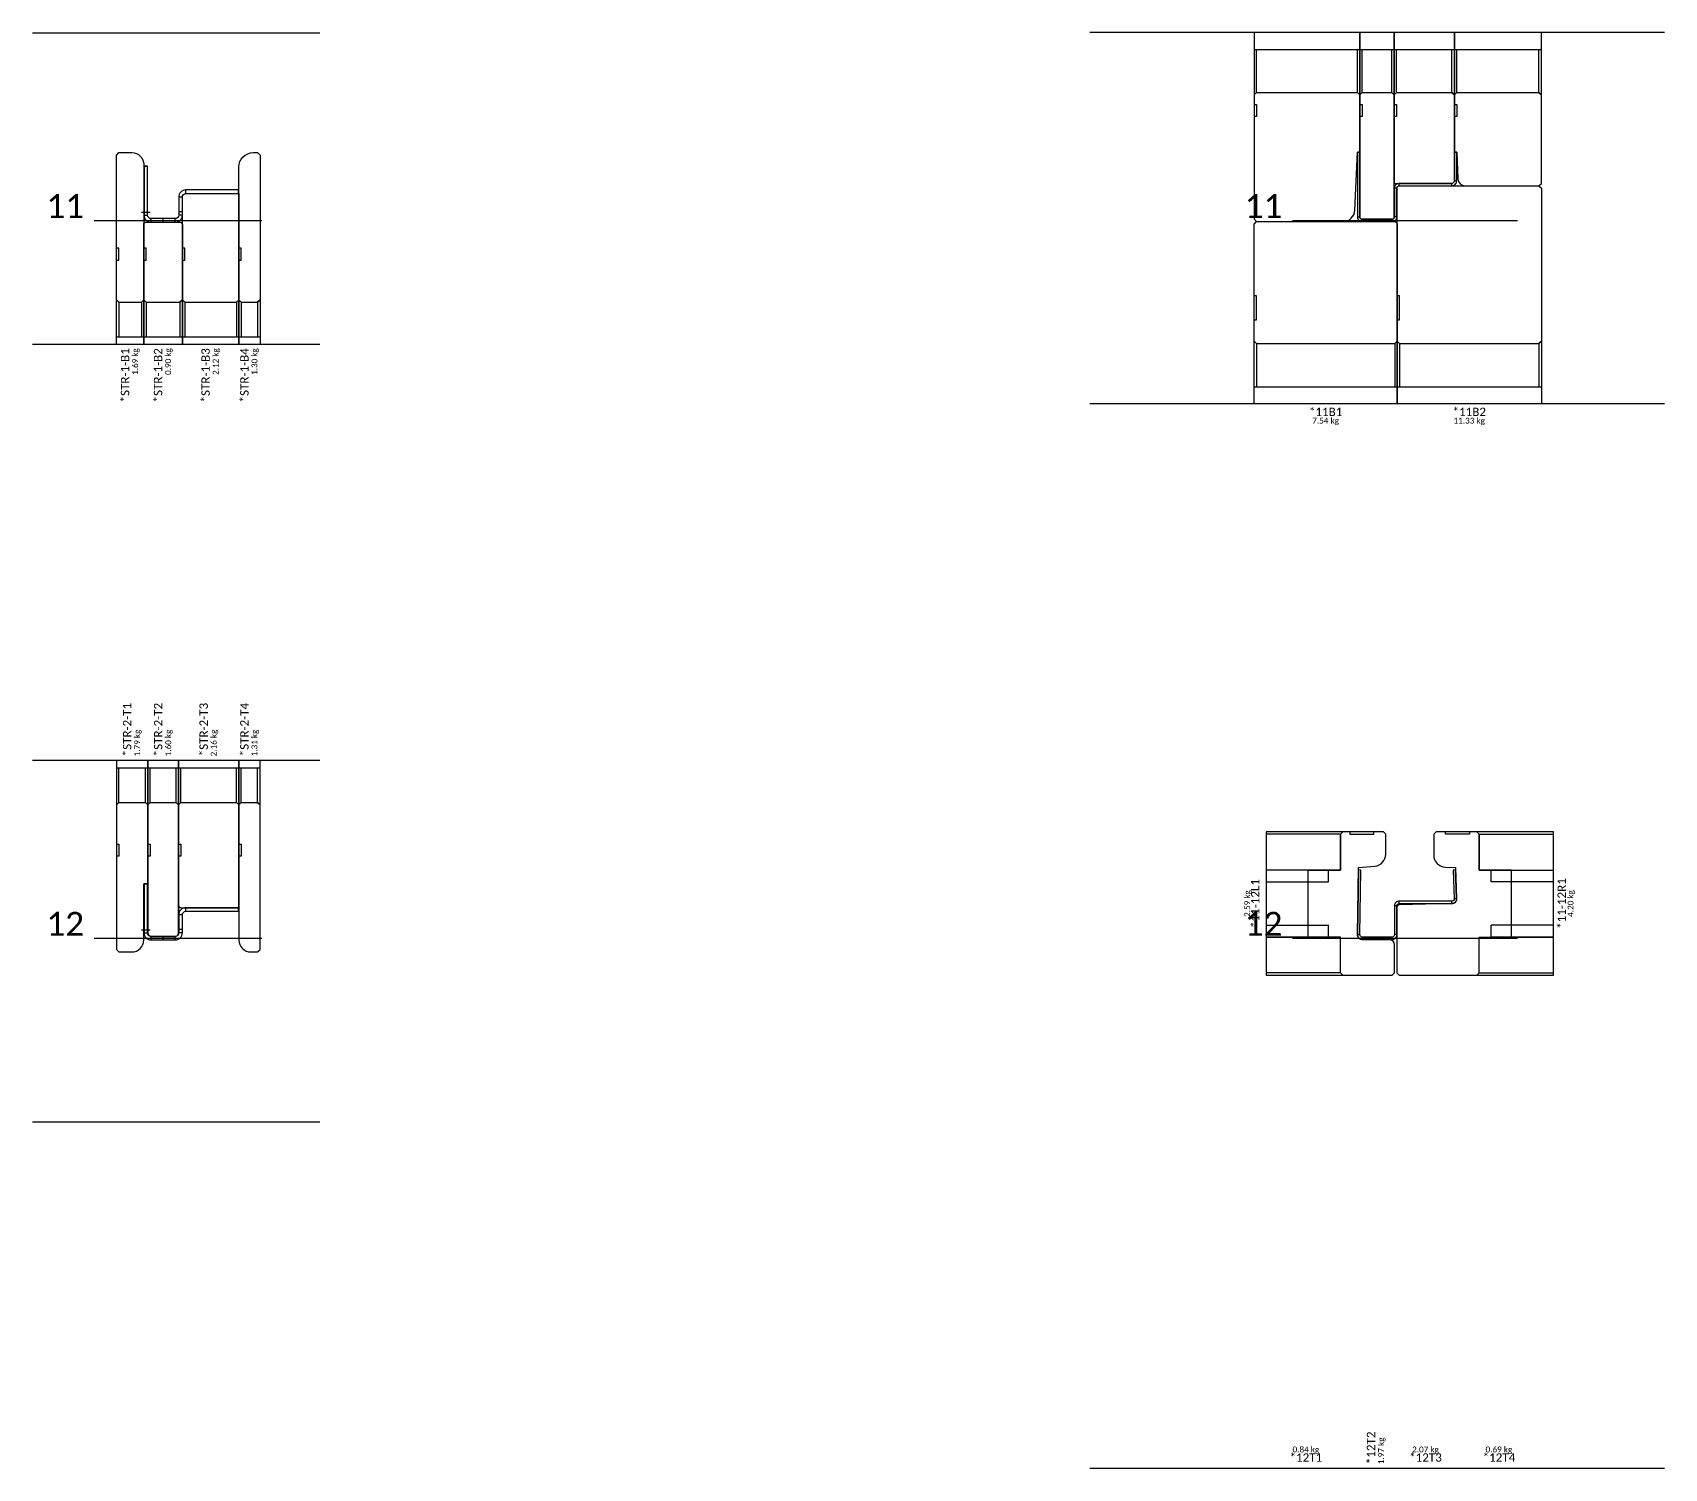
# Model space of a CAD drawing. Header units: millimetres. Extents: x -43 to 662, y -5184 to -4.
# Drawn here: x -20 to 662, y -3905 to -3305 of the extents above; entities that cross this region are included whole.
import ezdxf
from ezdxf.enums import TextEntityAlignment as Align

# ---------------------------------------------------------------- set-up
doc = ezdxf.new("R2010")
doc.units = ezdxf.units.MM
doc.layers.add('0-CAD-polyline', color=7, linetype='CONTINUOUS')
doc.styles.get("Standard").update_dxf_attribs({"font": 'calibri.ttf', "height": 3})

msp = doc.modelspace()

# ---------------------------------------------------------------- linework, layer by layer
at = {"layer": '0-CAD-polyline', "color": 1}
for p, q in [((100.32, -3305.59), (-19.68, -3305.59)), ((662.06, -3305.34), (422.06, -3305.34)), ((6.03, -3383.84), (76.03, -3383.84)), ((506.69, -3383.84), (600.69, -3383.84)), ((16.32, -3395.49), (15.32, -3395.49)), ((15.32, -3400.49), (16.32, -3400.49)), ((16.32, -3400.49), (16.32, -3395.49)), ((27.75, -3395.49), (26.75, -3395.49)), ((26.75, -3400.49), (27.75, -3400.49)), ((27.75, -3400.49), (27.75, -3395.49)), ((43.87, -3395.49), (42.87, -3395.49)), ((42.87, -3400.49), (43.87, -3400.49)), ((43.87, -3400.49), (43.87, -3395.49)), ((67.47, -3395.49), (66.47, -3395.49)), ((66.47, -3400.49), (67.47, -3400.49)), ((67.47, -3400.49), (67.47, -3395.49)), ((491.68, -3415.34), (490.68, -3415.34)), ((491.68, -3425.34), (491.68, -3415.34)), ((551.41, -3415.34), (550.41, -3415.34)), ((551.41, -3425.34), (551.41, -3415.34)), ((15.32, -3416.99), (16.32, -3417.99)), ((16.32, -3417.99), (16.32, -3432.49)), ((16.32, -3417.99), (25.75, -3417.99)), ((16.32, -3417.99), (16.32, -3432.49)), ((26.75, -3416.99), (25.75, -3417.99)), ((25.75, -3417.99), (25.75, -3432.49)), ((25.75, -3417.99), (25.75, -3432.49)), ((26.75, -3416.99), (27.75, -3417.99)), ((27.75, -3417.99), (27.75, -3432.49)), ((27.75, -3417.99), (41.87, -3417.99)), ((27.75, -3417.99), (27.75, -3432.49)), ((42.87, -3416.99), (41.87, -3417.99)), ((41.87, -3417.99), (41.87, -3432.49)), ((41.87, -3417.99), (41.87, -3432.49)), ((42.87, -3416.99), (43.87, -3417.99)), ((43.87, -3417.99), (43.87, -3432.49)), ((43.87, -3417.99), (65.47, -3417.99)), ((43.87, -3417.99), (43.87, -3432.49)), ((66.47, -3416.99), (65.47, -3417.99)), ((65.47, -3417.99), (65.47, -3432.49)), ((65.47, -3417.99), (65.47, -3432.49)), ((66.47, -3416.99), (67.47, -3417.99)), ((67.47, -3417.99), (67.47, -3432.49)), ((67.47, -3417.99), (74.32, -3417.99)), ((67.47, -3417.99), (67.47, -3432.49)), ((75.32, -3416.99), (74.32, -3417.99)), ((74.32, -3417.99), (74.32, -3432.49)), ((74.32, -3417.99), (74.32, -3432.49)), ((490.68, -3425.34), (491.68, -3425.34)), ((550.41, -3425.34), (551.41, -3425.34)), ((-19.68, -3435.49), (100.32, -3435.49)), ((15.32, -3432.49), (26.75, -3432.49)), ((15.32, -3432.49), (26.75, -3432.49)), ((26.75, -3432.49), (42.87, -3432.49)), ((26.75, -3432.49), (42.87, -3432.49)), ((42.87, -3432.49), (66.47, -3432.49)), ((42.87, -3432.49), (66.47, -3432.49)), ((66.47, -3432.49), (75.32, -3432.49)), ((66.47, -3432.49), (75.32, -3432.49)), ((490.68, -3434.34), (491.68, -3435.34)), ((491.68, -3435.34), (491.68, -3453.34)), ((491.68, -3435.34), (549.41, -3435.34)), ((491.68, -3435.34), (491.68, -3453.34)), ((550.41, -3434.34), (549.41, -3435.34)), ((549.41, -3435.34), (549.41, -3453.34)), ((549.41, -3435.34), (549.41, -3453.34)), ((550.41, -3434.34), (551.41, -3435.34)), ((551.41, -3435.34), (551.41, -3453.34)), ((551.41, -3435.34), (609.68, -3435.34)), ((551.41, -3435.34), (551.41, -3453.34)), ((610.68, -3434.34), (609.68, -3435.34)), ((609.68, -3435.34), (609.68, -3453.34)), ((609.68, -3435.34), (609.68, -3453.34)), ((490.68, -3453.34), (550.41, -3453.34)), ((490.68, -3453.34), (550.41, -3453.34)), ((550.41, -3453.34), (610.68, -3453.34)), ((550.41, -3453.34), (610.68, -3453.34)), ((422.06, -3460.34), (662.06, -3460.34)), ((100.32, -3609.59), (-19.68, -3609.59)), ((495.68, -3639.34), (495.68, -3699.34)), ((615.68, -3699.34), (615.68, -3639.34)), ((6.03, -3683.84), (76.03, -3683.84)), ((506.69, -3683.84), (600.69, -3683.84)), ((-19.68, -3760.59), (100.32, -3760.59)), ((662.06, -3905.44), (422.06, -3905.44))]:
    msp.add_line(p, q, dxfattribs=at)
at = {"layer": '0-CAD-polyline', "color": 5}
for p, q in [((490.68, -3312.34), (534.81, -3312.34)), ((490.68, -3312.34), (534.81, -3312.34)), ((491.68, -3330.34), (491.68, -3312.34)), ((491.68, -3330.34), (491.68, -3312.34)), ((533.81, -3330.34), (533.81, -3312.34)), ((533.81, -3330.34), (533.81, -3312.34)), ((534.81, -3312.34), (549.21, -3312.34)), ((534.81, -3312.34), (549.21, -3312.34)), ((535.81, -3330.34), (535.81, -3312.34)), ((535.81, -3330.34), (535.81, -3312.34)), ((548.21, -3330.34), (548.21, -3312.34)), ((548.21, -3330.34), (548.21, -3312.34)), ((549.21, -3312.34), (574.31, -3312.34)), ((549.21, -3312.34), (574.31, -3312.34)), ((550.21, -3330.34), (550.21, -3312.34)), ((550.21, -3330.34), (550.21, -3312.34)), ((573.31, -3330.34), (573.31, -3312.34)), ((573.31, -3330.34), (573.31, -3312.34)), ((574.31, -3312.34), (610.68, -3312.34)), ((574.31, -3312.34), (610.68, -3312.34)), ((575.31, -3330.34), (575.31, -3312.34)), ((575.31, -3330.34), (575.31, -3312.34)), ((609.68, -3330.34), (609.68, -3312.34)), ((609.68, -3330.34), (609.68, -3312.34)), ((490.68, -3331.34), (491.68, -3330.34)), ((491.68, -3330.34), (533.81, -3330.34)), ((534.81, -3331.34), (533.81, -3330.34)), ((534.81, -3331.34), (535.81, -3330.34)), ((535.81, -3330.34), (548.21, -3330.34)), ((549.21, -3331.34), (548.21, -3330.34)), ((549.21, -3331.34), (550.21, -3330.34)), ((550.21, -3330.34), (573.31, -3330.34)), ((574.31, -3331.34), (573.31, -3330.34)), ((574.31, -3331.34), (575.31, -3330.34)), ((575.31, -3330.34), (609.68, -3330.34)), ((610.68, -3331.34), (609.68, -3330.34)), ((490.68, -3335.34), (491.68, -3335.34)), ((491.68, -3340.34), (490.68, -3340.34)), ((491.68, -3335.34), (491.68, -3340.34)), ((534.81, -3335.34), (535.81, -3335.34)), ((535.81, -3340.34), (534.81, -3340.34)), ((535.81, -3335.34), (535.81, -3340.34)), ((549.21, -3335.34), (550.21, -3335.34)), ((550.21, -3340.34), (549.21, -3340.34)), ((550.21, -3335.34), (550.21, -3340.34)), ((574.31, -3335.34), (575.31, -3335.34)), ((575.31, -3340.34), (574.31, -3340.34)), ((575.31, -3335.34), (575.31, -3340.34)), ((575.31, -3367.34), (574.31, -3367.34)), ((42.87, -3374.09), (41.37, -3374.09)), ((44.37, -3372.59), (44.37, -3371.09)), ((550.31, -3370.34), (549.31, -3370.34)), ((551.31, -3369.34), (551.31, -3368.34)), ((573.31, -3369.34), (573.31, -3368.34)), ((26.87, -3381.59), (28.37, -3381.59)), ((29.87, -3384.59), (29.87, -3383.09)), ((34.87, -3384.59), (34.87, -3383.09)), ((39.87, -3384.59), (39.87, -3383.09)), ((42.87, -3381.59), (41.37, -3381.59)), ((533.81, -3382.34), (534.81, -3382.34)), ((535.81, -3384.34), (535.81, -3383.34)), ((542.06, -3384.34), (542.06, -3383.34)), ((548.31, -3384.34), (548.31, -3383.34)), ((550.31, -3382.34), (549.31, -3382.34)), ((15.32, -3612.59), (28.47, -3612.59)), ((15.32, -3612.59), (28.47, -3612.59)), ((16.32, -3627.09), (16.32, -3612.59)), ((16.32, -3627.09), (16.32, -3612.59)), ((27.47, -3627.09), (27.47, -3612.59)), ((27.47, -3627.09), (27.47, -3612.59)), ((28.47, -3612.59), (41.27, -3612.59)), ((28.47, -3612.59), (41.27, -3612.59)), ((29.47, -3627.09), (29.47, -3612.59)), ((29.47, -3627.09), (29.47, -3612.59)), ((40.27, -3627.09), (40.27, -3612.59)), ((40.27, -3627.09), (40.27, -3612.59)), ((41.27, -3612.59), (66.47, -3612.59)), ((41.27, -3612.59), (66.47, -3612.59)), ((42.27, -3627.09), (42.27, -3612.59)), ((42.27, -3627.09), (42.27, -3612.59)), ((65.47, -3627.09), (65.47, -3612.59)), ((65.47, -3627.09), (65.47, -3612.59)), ((66.47, -3612.59), (75.32, -3612.59)), ((66.47, -3612.59), (75.32, -3612.59)), ((67.47, -3627.09), (67.47, -3612.59)), ((67.47, -3627.09), (67.47, -3612.59)), ((74.32, -3627.09), (74.32, -3612.59)), ((74.32, -3627.09), (74.32, -3612.59)), ((15.32, -3628.09), (16.32, -3627.09)), ((16.32, -3627.09), (27.47, -3627.09)), ((28.47, -3628.09), (27.47, -3627.09)), ((28.47, -3628.09), (29.47, -3627.09)), ((29.47, -3627.09), (40.27, -3627.09)), ((41.27, -3628.09), (40.27, -3627.09)), ((41.27, -3628.09), (42.27, -3627.09)), ((42.27, -3627.09), (65.47, -3627.09)), ((66.47, -3628.09), (65.47, -3627.09)), ((66.47, -3628.09), (67.47, -3627.09)), ((67.47, -3627.09), (74.32, -3627.09)), ((75.32, -3628.09), (74.32, -3627.09)), ((15.32, -3644.59), (16.32, -3644.59)), ((16.32, -3644.59), (16.32, -3649.59)), ((28.47, -3644.59), (29.47, -3644.59)), ((29.47, -3644.59), (29.47, -3649.59)), ((41.27, -3644.59), (42.27, -3644.59)), ((42.27, -3644.59), (42.27, -3649.59)), ((66.47, -3644.59), (67.47, -3644.59)), ((67.47, -3644.59), (67.47, -3649.59)), ((16.32, -3649.59), (15.32, -3649.59)), ((29.47, -3649.59), (28.47, -3649.59)), ((42.27, -3649.59), (41.27, -3649.59)), ((67.47, -3649.59), (66.47, -3649.59)), ((575.28, -3667.3), (574.28, -3667.33)), ((42.87, -3674.09), (41.37, -3674.09)), ((44.37, -3672.59), (44.37, -3671.09)), ((550.31, -3670.34), (549.31, -3670.34)), ((551.31, -3669.34), (551.31, -3668.34)), ((573.31, -3669.34), (573.31, -3668.34)), ((26.87, -3681.59), (28.37, -3681.59)), ((29.87, -3684.59), (29.87, -3683.09)), ((34.87, -3684.59), (34.87, -3683.09)), ((39.87, -3684.59), (39.87, -3683.09)), ((42.87, -3681.59), (41.37, -3681.59)), ((533.83, -3682.32), (534.83, -3682.33)), ((535.81, -3684.34), (535.81, -3683.34)), ((542.06, -3684.34), (542.06, -3683.34)), ((548.31, -3684.34), (548.31, -3683.34)), ((550.31, -3682.34), (549.31, -3682.34))]:
    msp.add_line(p, q, dxfattribs=at)
at = {"layer": '0-CAD-polyline', "color": 4}
for p, q in [((26.87, -3361.09), (28.37, -3361.09)), ((26.87, -3361.09), (28.37, -3361.09)), ((25.74, -3380.34), (29.49, -3380.34)), ((25.74, -3380.34), (29.49, -3380.34)), ((42.87, -3380.25), (41.37, -3380.25)), ((42.87, -3380.25), (41.37, -3380.25)), ((526.68, -3640.34), (495.68, -3640.34)), ((526.68, -3640.34), (495.68, -3640.34)), ((527.68, -3639.34), (526.68, -3640.34)), ((526.68, -3640.34), (526.68, -3655.34)), ((530.68, -3639.34), (530.68, -3640.34)), ((530.68, -3640.34), (540.68, -3640.34)), ((540.68, -3640.34), (540.68, -3639.34)), ((570.68, -3640.34), (570.68, -3639.34)), ((580.68, -3640.34), (570.68, -3640.34)), ((580.68, -3639.34), (580.68, -3640.34)), ((583.68, -3639.34), (584.68, -3640.34)), ((584.68, -3640.34), (615.68, -3640.34)), ((584.68, -3640.34), (584.68, -3655.34)), ((584.68, -3640.34), (615.68, -3640.34)), ((526.68, -3655.34), (495.68, -3655.34)), ((521.68, -3655.34), (495.68, -3655.34)), ((495.68, -3660.34), (521.68, -3660.34)), ((513.18, -3683.34), (513.18, -3655.34)), ((521.68, -3660.34), (521.68, -3655.34)), ((521.68, -3660.34), (521.68, -3655.34)), ((584.68, -3655.34), (615.68, -3655.34)), ((589.68, -3660.34), (589.68, -3655.34)), ((589.68, -3660.34), (589.68, -3655.34)), ((589.68, -3655.34), (615.68, -3655.34)), ((615.68, -3660.34), (589.68, -3660.34)), ((598.18, -3683.34), (598.18, -3655.34)), ((26.87, -3661.09), (28.37, -3661.09)), ((26.87, -3661.09), (28.37, -3661.09)), ((25.74, -3680.34), (29.49, -3680.34)), ((25.74, -3680.34), (29.49, -3680.34)), ((42.87, -3680.25), (41.37, -3680.25)), ((42.87, -3680.25), (41.37, -3680.25)), ((495.68, -3678.34), (521.68, -3678.34)), ((495.68, -3678.34), (495.68, -3678.34)), ((521.68, -3683.34), (521.68, -3678.34)), ((589.68, -3683.34), (589.68, -3678.34)), ((615.68, -3678.34), (589.68, -3678.34)), ((615.68, -3678.34), (615.68, -3678.34)), ((526.68, -3683.34), (495.68, -3683.34)), ((495.68, -3683.34), (521.68, -3683.34)), ((526.68, -3698.34), (526.68, -3683.34)), ((584.68, -3698.34), (584.68, -3683.34)), ((584.68, -3683.34), (615.68, -3683.34)), ((615.68, -3683.34), (589.68, -3683.34)), ((526.68, -3698.34), (495.68, -3698.34)), ((526.68, -3698.34), (495.68, -3698.34)), ((527.68, -3699.34), (526.68, -3698.34)), ((583.68, -3699.34), (584.68, -3698.34)), ((584.68, -3698.34), (615.68, -3698.34)), ((584.68, -3698.34), (615.68, -3698.34))]:
    msp.add_line(p, q, dxfattribs=at)
at = {"layer": '0-CAD-polyline', "color": 5, "linetype": 'Continuous'}
msp.add_line((41.27, -3609.59), (41.27, -3681.59), dxfattribs=at)
at = {"layer": '0-CAD-polyline', "color": 5}
for points in [[(490.68, -3305.34), (490.68, -3383.34), (491.68, -3384.34), (527.76, -3384.34, 0.401491), (532.75, -3379.55), (533.81, -3355.34), (534.81, -3355.34), (534.81, -3305.34)], [(534.81, -3305.34), (534.81, -3382.34, 0.414213), (535.81, -3383.34), (548.21, -3383.34, 0.414214), (549.21, -3382.34), (549.21, -3305.34)], [(549.21, -3305.34), (549.21, -3368.34), (573.31, -3368.34, 0.414212), (574.31, -3367.34), (574.31, -3305.34)], [(574.31, -3305.34), (574.31, -3355.34), (575.31, -3355.34), (575.8, -3366.47, 0.401491), (578.79, -3369.34), (609.68, -3369.34), (610.68, -3368.34), (610.68, -3305.34)], [(534.81, -3355.34), (533.81, -3355.34), (533.81, -3382.34, 0.414214), (535.81, -3384.34), (542.06, -3384.34), (548.31, -3384.34, 0.414214), (550.31, -3382.34), (550.31, -3370.34, -0.414214), (551.31, -3369.34), (573.31, -3369.34, 0.414214), (575.31, -3367.34), (575.31, -3355.34), (574.31, -3355.34), (574.31, -3367.34, -0.414214), (573.31, -3368.34), (551.31, -3368.34, 0.414214), (549.31, -3370.34), (549.31, -3382.34, -0.414214), (548.31, -3383.34), (542.06, -3383.34), (535.81, -3383.34, -0.414214), (534.81, -3382.34), (534.81, -3355.34)], [(28.37, -3361.09), (26.87, -3361.09), (26.87, -3381.59, 0.414214), (29.87, -3384.59), (34.87, -3384.59), (39.87, -3384.59, 0.414214), (42.87, -3381.59), (42.87, -3374.09, -0.414214), (44.37, -3372.59), (66.37, -3372.59), (66.37, -3371.09), (44.37, -3371.09, 0.414214), (41.37, -3374.09), (41.37, -3381.59, -0.414214), (39.87, -3383.09), (34.87, -3383.09), (29.87, -3383.09, -0.414214), (28.37, -3381.59), (28.37, -3361.09)], [(15.32, -3609.59), (15.32, -3688.59), (16.32, -3689.59), (21.77, -3689.59, 0.414214), (26.77, -3684.59), (26.77, -3661.08), (28.37, -3661.08, 0.414214), (28.47, -3660.98), (28.47, -3609.59)], [(28.47, -3609.59), (28.47, -3681.58, 0.414216), (29.97, -3683.09), (39.77, -3683.09, 0.414214), (41.27, -3681.59), (41.27, -3609.59)], [(41.27, -3609.59), (41.27, -3670.09, 0.414214), (42.27, -3671.09), (66.27, -3671.09, 0.414207), (66.47, -3670.89), (66.47, -3609.59)], [(66.47, -3609.59), (66.47, -3684.59, 0.414219), (71.47, -3689.59), (74.32, -3689.59), (75.32, -3688.59), (75.32, -3609.59)], [(535.3, -3655.34), (534.3, -3655.32), (533.83, -3682.32, 0.419335), (535.81, -3684.34), (542.06, -3684.34), (548.31, -3684.34, 0.414214), (550.31, -3682.34), (550.31, -3670.34, -0.414214), (551.31, -3669.34), (573.31, -3669.34, 0.424475), (575.28, -3667.3), (574.86, -3655.3), (573.86, -3655.34), (574.28, -3667.33, -0.424475), (573.31, -3668.34), (551.31, -3668.34, 0.414214), (549.31, -3670.34), (549.31, -3682.34, -0.414214), (548.31, -3683.34), (542.06, -3683.34), (535.81, -3683.34, -0.419335), (534.83, -3682.33), (535.3, -3655.34)], [(28.37, -3661.09), (26.87, -3661.09), (26.87, -3681.59, 0.414214), (29.87, -3684.59), (34.87, -3684.59), (39.87, -3684.59, 0.414214), (42.87, -3681.59), (42.87, -3674.09, -0.414214), (44.37, -3672.59), (66.37, -3672.59), (66.37, -3671.09), (44.37, -3671.09, 0.414214), (41.37, -3674.09), (41.37, -3681.59, -0.414214), (39.87, -3683.09), (34.87, -3683.09), (29.87, -3683.09, -0.414214), (28.37, -3681.59), (28.37, -3661.09)]]:
    msp.add_lwpolyline(points, format="xyb", dxfattribs=at)
for points in [[(490.68, -3331.34), (491.68, -3330.34), (533.81, -3330.34), (534.81, -3331.34)], [(534.81, -3331.34), (535.81, -3330.34), (548.21, -3330.34), (549.21, -3331.34)], [(549.21, -3331.34), (550.21, -3330.34), (573.31, -3330.34), (574.31, -3331.34)], [(574.31, -3331.34), (575.31, -3330.34), (609.68, -3330.34), (610.68, -3331.34)], [(15.32, -3628.09), (16.32, -3627.09), (27.47, -3627.09), (28.47, -3628.09)], [(28.47, -3628.09), (29.47, -3627.09), (40.27, -3627.09), (41.27, -3628.09)], [(41.27, -3628.09), (42.27, -3627.09), (65.47, -3627.09), (66.47, -3628.09)], [(66.47, -3628.09), (67.47, -3627.09), (74.32, -3627.09), (75.32, -3628.09)]]:
    msp.add_lwpolyline(points, dxfattribs=at)
at = {"layer": '0-CAD-polyline', "color": 1}
for points in [[(15.32, -3435.49), (15.32, -3356.49), (16.32, -3355.49), (21.75, -3355.49, -0.414214), (26.75, -3360.49), (26.75, -3435.49)], [(66.47, -3435.49), (66.47, -3361.49, -0.414214), (72.47, -3355.49), (74.32, -3355.49), (75.32, -3356.49), (75.32, -3435.49)], [(42.87, -3435.49), (42.87, -3374.09, -0.414214), (44.37, -3372.59), (66.37, -3372.59, -0.414222), (66.47, -3372.69), (66.47, -3435.49)], [(550.41, -3460.34), (550.41, -3370.34, -0.414214), (551.41, -3369.34), (609.68, -3369.34), (610.68, -3370.34), (610.68, -3460.34)], [(26.75, -3435.49), (26.75, -3385.59, -0.414214), (27.75, -3384.59), (41.87, -3384.59, -0.414214), (42.87, -3385.59), (42.87, -3435.49)], [(490.68, -3460.34), (490.68, -3385.34), (491.68, -3384.34), (549.41, -3384.34, -0.414214), (550.41, -3385.34), (550.41, -3460.34)]]:
    msp.add_lwpolyline(points, format="xyb", dxfattribs=at)
for points in [[(15.32, -3416.99), (16.32, -3417.99), (25.75, -3417.99), (26.75, -3416.99)], [(26.75, -3416.99), (27.75, -3417.99), (41.87, -3417.99), (42.87, -3416.99)], [(42.87, -3416.99), (43.87, -3417.99), (65.47, -3417.99), (66.47, -3416.99)], [(66.47, -3416.99), (67.47, -3417.99), (74.32, -3417.99), (75.32, -3416.99)], [(490.68, -3434.34), (491.68, -3435.34), (549.41, -3435.34), (550.41, -3434.34)], [(550.41, -3434.34), (551.41, -3435.34), (609.68, -3435.34), (610.68, -3434.34)]]:
    msp.add_lwpolyline(points, dxfattribs=at)
at = {"layer": '0-CAD-polyline', "color": 4}
for points in [[(495.68, -3699.34), (548.3, -3699.34), (549.3, -3698.34), (549.3, -3686.54, 0.409111), (547.34, -3684.54), (535.78, -3684.34, -0.414214), (533.81, -3682.3), (534.3, -3654.29), (541.11, -3653.7, 0.388879), (545.68, -3648.72), (545.68, -3640.34), (544.68, -3639.34), (495.68, -3639.34)], [(615.68, -3639.34), (566.68, -3639.34), (565.68, -3640.34), (565.68, -3649.12, 0.401491), (570.46, -3654.11), (574.83, -3654.3), (575.28, -3667.3, -0.416772), (573.36, -3669.34), (551.29, -3669.91, 0.406566), (550.31, -3670.91), (550.31, -3698.34), (551.31, -3699.34), (615.68, -3699.34)]]:
    msp.add_lwpolyline(points, format="xyb", dxfattribs=at)
for points in [[(527.68, -3699.34), (526.68, -3698.34), (526.68, -3683.34), (513.18, -3683.34), (513.18, -3655.34), (526.68, -3655.34), (526.68, -3640.34), (527.68, -3639.34)], [(583.68, -3699.34), (584.68, -3698.34), (584.68, -3683.34), (598.18, -3683.34), (598.18, -3655.34), (584.68, -3655.34), (584.68, -3640.34), (583.68, -3639.34)]]:
    msp.add_lwpolyline(points, dxfattribs=at)
for centre in [(526.68, -3655.34), (584.68, -3655.34), (526.68, -3683.34), (584.68, -3683.34)]:
    msp.add_arc(centre, 0, 0, 0, dxfattribs=at)

# ---------------------------------------------------------------- texts
at = {"layer": '0-CAD-polyline'}
for s, p in [('11', (-13.97, -3382.84)), ('11', (486.69, -3382.84)), ('12', (-13.97, -3682.84)), ('12', (486.69, -3682.84))]:
    msp.add_text(s, height=10, dxfattribs=at).set_placement(p)
at = {"layer": '0-CAD-polyline', "color": 1}
for s, height, p in [('*STR-1-B1', 3.5, (18.93, -3437.24)), ('1.69 kg', 2.45, (23.13, -3437.24)), ('*STR-1-B2', 3.5, (32.71, -3437.24)), ('0.90 kg', 2.45, (36.91, -3437.24)), ('*STR-1-B3', 3.5, (52.57, -3437.24)), ('2.12 kg', 2.45, (56.77, -3437.24)), ('*STR-1-B4', 3.5, (68.79, -3437.24)), ('1.30 kg', 2.45, (72.99, -3437.24))]:
    msp.add_text(s, height=height, rotation=90, dxfattribs=at).set_placement(p, align=Align.MIDDLE_RIGHT)
for s, height, p in [('*11B1', 3.5, (520.54, -3462.09)), ('*11B2', 3.5, (580.54, -3462.09)), ('7.54 kg', 2.45, (520.54, -3466.29)), ('11.33 kg', 2.45, (580.54, -3466.29))]:
    msp.add_text(s, height=height, dxfattribs=at).set_placement(p, align=Align.TOP_CENTER)
at = {"layer": '0-CAD-polyline', "color": 5}
for s, height, p in [('*STR-2-T1', 3.5, (19.79, -3607.84)), ('*STR-2-T2', 3.5, (32.77, -3607.84)), ('*STR-2-T3', 3.5, (51.77, -3607.84)), ('*STR-2-T4', 3.5, (68.79, -3607.84)), ('1.79 kg', 2.45, (23.99, -3607.84)), ('1.60 kg', 2.45, (36.97, -3607.84)), ('2.16 kg', 2.45, (55.97, -3607.84)), ('1.31 kg', 2.45, (72.99, -3607.84)), ('*12T2', 3.5, (539.51, -3903.69)), ('1.97 kg', 2.45, (543.71, -3903.69))]:
    msp.add_text(s, height=height, rotation=90, dxfattribs=at).set_placement(p, align=Align.MIDDLE_LEFT)
at = {"layer": '0-CAD-polyline', "color": 4}
for s, height, p in [('*11-12L1', 3.5, (493.93, -3669.34)), ('2.59 kg', 2.45, (489.73, -3669.34))]:
    msp.add_text(s, height=height, rotation=90, dxfattribs=at).set_placement(p, align=Align.BOTTOM_CENTER)
for s, height, p in [('*11-12R1', 3.5, (617.43, -3669.34)), ('4.20 kg', 2.45, (621.63, -3669.34))]:
    msp.add_text(s, height=height, rotation=90, dxfattribs=at).set_placement(p, align=Align.TOP_CENTER)
at = {"layer": '0-CAD-polyline', "color": 5}
for s, height, p in [('*12T1', 3.5, (512.29, -3903.69)), ('0.84 kg', 2.45, (512.29, -3899.49)), ('*12T3', 3.5, (562.26, -3903.69)), ('2.07 kg', 2.45, (562.26, -3899.49)), ('*12T4', 3.5, (592.94, -3903.69)), ('0.69 kg', 2.45, (592.94, -3899.49))]:
    msp.add_text(s, height=height, dxfattribs=at).set_placement(p, align=Align.BOTTOM_CENTER)

doc.saveas('drawing.dxf')
